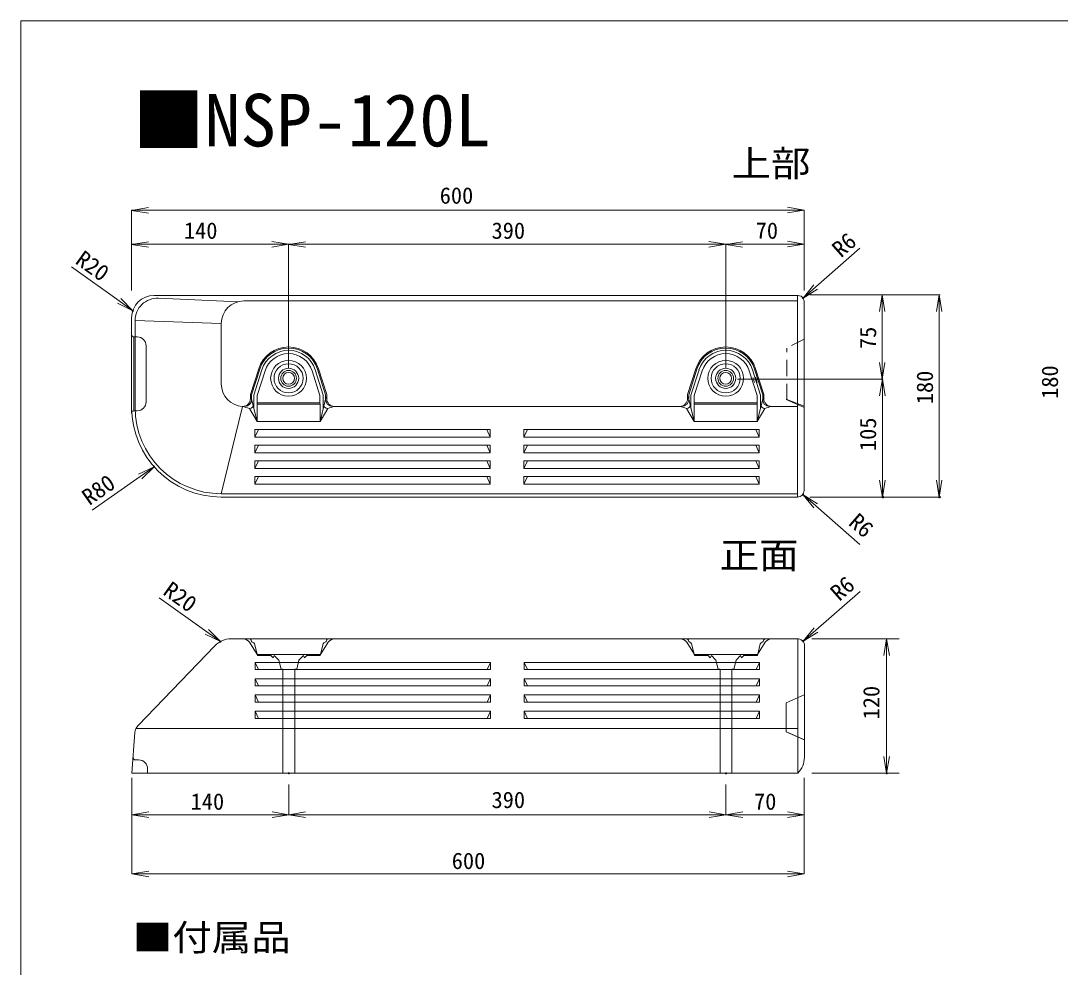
# Model space of a CAD drawing. Units: millimetres, scale not verified. Extents: x -1149 to 1219, y -822 to 858.
# Drawn here: x -1149 to -221, y 14 to 858 of the extents above; entities that cross this region are included whole.
import ezdxf
from ezdxf.enums import TextEntityAlignment as Align

# ---------------------------------------------------------------- set-up
doc = ezdxf.new("R2010")
doc.units = ezdxf.units.MM
doc.header["$LTSCALE"] = 8
doc.layers.add('0-0', color=7, linetype='Continuous', lineweight=18)
doc.styles.add('ＭＳ ゴシック', font='')
doc.styles.get('ＭＳ ゴシック').set_extended_font_data('MS Gothic')

msp = doc.modelspace()

# ---------------------------------------------------------------- linework, layer by layer
at = {"layer": '0-0'}
for p, q in [((-1148.775, 794.408), (-1148.775, -821.592)), ((-1049.851, 689.396), (-1049.851, 617.914)), ((-449.851, 689.396), (-1049.851, 689.396)), ((-449.851, 689.396), (-449.851, 617.914)), ((-1049.851, 658.996), (-1049.851, 617.914)), ((-909.851, 658.996), (-909.851, 548.654)), ((-519.851, 658.996), (-519.851, 548.654)), ((-449.851, 658.996), (-449.851, 617.914)), ((-439.565, 620.947), (-400.225, 655.46)), ((-1061.067, 608.468), (-1103.649, 638.891)), ((-455.851, 613.417), (-1029.851, 613.417)), ((-455.851, 433.417), (-455.851, 613.417)), ((-450.84, 611.055), (-439.565, 620.947)), ((-444.752, 613.914), (-379.482, 613.914)), ((-444.752, 613.914), (-328.644, 613.914)), ((-380.26, 613.914), (-380.26, 598.914)), ((-329.422, 613.914), (-329.422, 598.914)), ((-1048.862, 599.748), (-1061.067, 608.468)), ((-1025.986, 610.847), (-954.898, 607.77)), ((-455.851, 608.417), (-949.851, 608.417)), ((-449.851, 439.417), (-449.851, 607.417)), ((-380.26, 598.914), (-380.26, 553.654)), ((-329.422, 598.914), (-329.422, 448.417)), ((-1049.851, 513.417), (-1049.851, 593.417)), ((-1046.851, 513.417), (-1046.851, 590.866)), ((-1046.851, 590.866), (-969.851, 588.417)), ((-969.851, 588.417), (-969.851, 533.417)), ((-1049.851, 578.417), (-1049.851, 508.417)), ((-1049.851, 578.417), (-1049.851, 508.417)), ((-1044.901, 576.417), (-1047.851, 576.417)), ((-1047.851, 576.417), (-1047.851, 510.417)), ((-1036.901, 568.417), (-1036.901, 518.417)), ((-465.437, 566.304), (-465.437, 562.711)), ((-449.851, 574.364), (-461.291, 568.629)), ((-936.535, 547.899), (-943.851, 524.882)), ((-935.582, 547.596), (-942.851, 524.727)), ((-884.119, 547.596), (-876.851, 524.727)), ((-883.166, 547.899), (-875.851, 524.882)), ((-546.535, 547.899), (-553.851, 524.882)), ((-545.582, 547.596), (-552.851, 524.727)), ((-494.119, 547.596), (-486.851, 524.727)), ((-493.166, 547.899), (-485.851, 524.882)), ((-465.437, 555.807), (-465.437, 541.217)), ((-380.26, 538.654), (-380.26, 553.654)), ((-933.676, 546.99), (-940.851, 524.417)), ((-930.817, 546.081), (-937.851, 523.952)), ((-888.884, 546.081), (-881.851, 523.952)), ((-886.025, 546.99), (-878.851, 524.417)), ((-543.676, 546.99), (-550.851, 524.417)), ((-540.817, 546.081), (-547.851, 523.952)), ((-509.394, 538.654), (-380.08, 538.654)), ((-509.394, 538.654), (-379.9, 538.654)), ((-498.884, 546.081), (-491.851, 523.952)), ((-496.025, 546.99), (-488.851, 524.417)), ((-380.08, 538.654), (-380.08, 523.654)), ((-943.851, 521.417), (-943.851, 524.882)), ((-942.851, 520.417), (-942.851, 524.727)), ((-942.851, 520.721), (-937.984, 500.942)), ((-940.851, 512.592), (-940.851, 524.417)), ((-937.851, 517.417), (-937.851, 524.093)), ((-937.851, 517.417), (-937.851, 523.952)), ((-881.851, 517.417), (-881.851, 523.952)), ((-876.851, 520.721), (-881.717, 500.942)), ((-878.851, 512.592), (-878.851, 524.417)), ((-876.851, 520.417), (-876.851, 524.727)), ((-875.851, 521.417), (-875.851, 524.882)), ((-553.851, 521.417), (-553.851, 524.882)), ((-552.851, 520.417), (-552.851, 524.727)), ((-552.851, 520.721), (-547.984, 500.942)), ((-550.851, 512.592), (-550.851, 524.417)), ((-547.851, 517.417), (-547.851, 524.093)), ((-547.851, 517.417), (-547.851, 523.952)), ((-491.851, 517.417), (-491.851, 523.952)), ((-486.851, 520.721), (-491.717, 500.942)), ((-488.851, 512.592), (-488.851, 524.417)), ((-486.851, 520.417), (-486.851, 524.727)), ((-485.851, 521.417), (-485.851, 524.882)), ((-465.851, 520.417), (-449.851, 513.417)), ((-380.08, 523.654), (-380.08, 448.417)), ((-1044.901, 510.417), (-1047.851, 510.417)), ((-969.851, 436.417), (-950.851, 514.417)), ((-944.851, 512.592), (-937.984, 500.942)), ((-937.851, 517.417), (-937.984, 516.417)), ((-937.984, 516.417), (-881.717, 516.417)), ((-937.984, 500.942), (-937.984, 516.417)), ((-881.851, 517.417), (-937.851, 517.417)), ((-881.851, 517.417), (-881.717, 516.417)), ((-881.717, 500.942), (-881.717, 516.417)), ((-874.851, 512.592), (-881.717, 500.942)), ((-560.851, 514.417), (-868.851, 514.417)), ((-554.851, 512.592), (-547.984, 500.942)), ((-547.851, 517.417), (-547.984, 516.417)), ((-547.984, 516.417), (-491.717, 516.417)), ((-547.984, 500.942), (-547.984, 516.417)), ((-491.851, 517.417), (-547.851, 517.417)), ((-491.851, 517.417), (-491.717, 516.417)), ((-491.717, 500.942), (-491.717, 516.417)), ((-484.851, 512.592), (-491.717, 500.942)), ((-478.851, 514.417), (-455.851, 514.417)), ((-881.717, 500.942), (-937.984, 500.942)), ((-491.717, 500.942), (-547.984, 500.942)), ((-939.851, 486.948), (-939.851, 493.686)), ((-939.851, 493.686), (-729.851, 493.686)), ((-936.61, 493.686), (-939.851, 486.948)), ((-733.091, 493.686), (-729.851, 486.948)), ((-729.851, 486.948), (-729.851, 493.686)), ((-699.851, 486.948), (-699.851, 493.686)), ((-489.851, 493.686), (-699.851, 493.686)), ((-696.61, 493.686), (-699.851, 486.948)), ((-493.091, 493.686), (-489.851, 486.948)), ((-489.851, 486.948), (-489.851, 493.686)), ((-939.851, 486.948), (-729.851, 486.948)), ((-489.851, 486.948), (-699.851, 486.948)), ((-939.851, 472.992), (-939.851, 479.73)), ((-939.851, 479.73), (-729.851, 479.73)), ((-936.61, 479.73), (-939.851, 472.992)), ((-939.851, 472.992), (-729.851, 472.992)), ((-733.091, 479.73), (-729.851, 472.992)), ((-729.851, 472.992), (-729.851, 479.73)), ((-699.851, 472.992), (-699.851, 479.73)), ((-489.851, 479.73), (-699.851, 479.73)), ((-696.61, 479.73), (-699.851, 472.992)), ((-489.851, 472.992), (-699.851, 472.992)), ((-493.091, 479.73), (-489.851, 472.992)), ((-489.851, 472.992), (-489.851, 479.73)), ((-939.851, 459.036), (-939.851, 465.773)), ((-939.851, 465.773), (-729.851, 465.773)), ((-936.61, 465.773), (-939.851, 459.036)), ((-733.091, 465.773), (-729.851, 459.036)), ((-729.851, 459.036), (-729.851, 465.773)), ((-699.851, 459.036), (-699.851, 465.773)), ((-489.851, 465.773), (-699.851, 465.773)), ((-696.61, 465.773), (-699.851, 459.036)), ((-493.091, 465.773), (-489.851, 459.036)), ((-489.851, 459.036), (-489.851, 465.773)), ((-1029.907, 460.518), (-1042.185, 451.901)), ((-939.851, 459.036), (-729.851, 459.036)), ((-489.851, 459.036), (-699.851, 459.036)), ((-1042.185, 451.901), (-1085.02, 421.836)), ((-939.851, 445.08), (-939.851, 451.817)), ((-939.851, 451.817), (-729.851, 451.817)), ((-936.61, 451.817), (-939.851, 445.08)), ((-733.091, 451.817), (-729.851, 445.08)), ((-729.851, 445.08), (-729.851, 451.817)), ((-699.851, 445.08), (-699.851, 451.817)), ((-489.851, 451.817), (-699.851, 451.817)), ((-696.61, 451.817), (-699.851, 445.08)), ((-493.091, 451.817), (-489.851, 445.08)), ((-489.851, 445.08), (-489.851, 451.817)), ((-380.08, 433.417), (-380.08, 448.417)), ((-329.422, 433.417), (-329.422, 448.417)), ((-455.851, 436.417), (-969.851, 436.417)), ((-939.851, 445.08), (-729.851, 445.08)), ((-489.851, 445.08), (-699.851, 445.08)), ((-455.851, 439.327), (-455.851, 439.507)), ((-455.851, 433.417), (-969.851, 433.417)), ((-450.815, 435.473), (-439.511, 425.613)), ((-444.752, 433.417), (-379.302, 433.417)), ((-444.752, 433.417), (-328.644, 433.417)), ((-439.511, 425.613), (-400.074, 391.212)), ((-982.841, 313.208), (-1025.423, 343.631)), ((-439.325, 314.849), (-399.985, 349.363)), ((-970.636, 304.488), (-982.841, 313.208)), ((-455.611, 307), (-961.102, 307)), ((-455.611, 307), (-455.611, 187)), ((-450.6, 304.957), (-439.325, 314.849)), ((-442.944, 307), (-365.154, 307)), ((-376.273, 306.996), (-376.273, 291.996)), ((-1044.113, 229.595), (-975.511, 300.87)), ((-937.744, 293.016), (-944.611, 304.016)), ((-943.155, 305.648), (-942.834, 304.686)), ((-940.232, 302.501), (-937.611, 292.016)), ((-878.989, 302.501), (-881.611, 292.016)), ((-881.477, 293.016), (-874.611, 304.016)), ((-876.067, 305.648), (-876.387, 304.686)), ((-547.744, 293.016), (-554.611, 304.016)), ((-553.155, 305.648), (-552.834, 304.686)), ((-550.232, 302.501), (-547.611, 292.016)), ((-488.989, 302.501), (-491.611, 292.016)), ((-491.477, 293.016), (-484.611, 304.016)), ((-486.067, 305.648), (-486.387, 304.686)), ((-455.647, 301.053), (-455.467, 301.053)), ((-455.557, 300.963), (-455.557, 301.143)), ((-449.611, 301), (-449.611, 201.283)), ((-937.744, 293.016), (-881.477, 293.016)), ((-937.611, 292.016), (-925.611, 292.016)), ((-918.611, 288.016), (-922.611, 292.016)), ((-916.611, 280.016), (-918.611, 288.016)), ((-902.611, 280.016), (-900.611, 288.016)), ((-900.611, 288.016), (-896.611, 292.016)), ((-881.611, 292.016), (-893.611, 292.016)), ((-547.744, 293.016), (-491.477, 293.016)), ((-547.611, 292.016), (-535.611, 292.016)), ((-528.611, 288.016), (-532.611, 292.016)), ((-526.611, 280.016), (-528.611, 288.016)), ((-512.611, 280.016), (-510.611, 288.016)), ((-510.611, 288.016), (-506.611, 292.016)), ((-491.611, 292.016), (-503.611, 292.016)), ((-376.273, 291.996), (-376.273, 202.002)), ((-939.611, 285.905), (-939.611, 279.5)), ((-729.611, 279.5), (-939.611, 279.5)), ((-895.611, 286), (-923.611, 286)), ((-914.861, 280.016), (-916.611, 280.016)), ((-914.861, 187.016), (-914.861, 280.016)), ((-904.361, 280.016), (-902.611, 280.016)), ((-904.361, 187.016), (-904.361, 280.016)), ((-729.611, 285.905), (-732.611, 279.5)), ((-729.611, 285.905), (-729.611, 279.5)), ((-699.611, 285.905), (-699.611, 279.5)), ((-699.611, 285.905), (-696.611, 279.5)), ((-699.611, 279.5), (-489.611, 279.5)), ((-524.861, 280.016), (-526.611, 280.016)), ((-524.861, 187.016), (-524.861, 280.016)), ((-514.361, 280.016), (-512.611, 280.016)), ((-514.361, 187.016), (-514.361, 280.016)), ((-489.611, 285.905), (-489.611, 279.5)), ((-939.611, 271.405), (-939.611, 265)), ((-729.611, 271.405), (-732.611, 265)), ((-729.611, 271.405), (-729.611, 265)), ((-699.611, 271.405), (-699.611, 265)), ((-699.611, 271.405), (-696.611, 265)), ((-489.611, 271.405), (-489.611, 265)), ((-729.611, 265), (-939.611, 265)), ((-699.611, 265), (-489.611, 265)), ((-939.611, 256.905), (-939.611, 250.5)), ((-729.611, 250.5), (-939.611, 250.5)), ((-729.611, 256.905), (-732.611, 250.5)), ((-729.611, 256.905), (-729.611, 250.5)), ((-699.611, 256.905), (-699.611, 250.5)), ((-699.611, 256.905), (-696.611, 250.5)), ((-699.611, 250.5), (-489.611, 250.5)), ((-489.611, 256.905), (-489.611, 250.5)), ((-449.85, 257), (-465.85, 250)), ((-939.611, 242.405), (-939.611, 236)), ((-729.611, 242.405), (-732.611, 236)), ((-729.611, 242.405), (-729.611, 236)), ((-699.611, 242.405), (-699.611, 236)), ((-699.611, 242.405), (-696.611, 236)), ((-489.611, 242.405), (-489.611, 236)), ((-465.85, 250), (-465.85, 224)), ((-729.611, 236), (-939.611, 236)), ((-699.611, 236), (-489.611, 236)), ((-1049.611, 187), (-1046.88, 223.408)), ((-455.611, 227), (-1045.917, 227)), ((-465.85, 224), (-449.85, 217)), ((-465.611, 224), (-449.611, 217)), ((-1043.611, 199), (-1046.561, 199)), ((-376.273, 187.002), (-376.273, 202.002)), ((-455.611, 187), (-1049.611, 187)), ((-1035.611, 187), (-1035.611, 191)), ((-442.944, 187), (-365.154, 187)), ((-1049.611, 97.28), (-1049.611, 183)), ((-909.611, 149.989), (-909.611, 177.016)), ((-519.611, 149.989), (-519.611, 177.016)), ((-449.85, 149.989), (-449.85, 183)), ((-449.85, 97.28), (-449.85, 183)), ((-449.85, 149.989), (-519.611, 149.989)), ((-449.85, 97.28), (-1049.611, 97.28))]:
    msp.add_line(p, q, dxfattribs=at)
msp.add_lwpolyline([(-1148.775, -821.592), (1219.225, -821.592), (1219.225, 858.408), (-1148.775, 858.408)], close=True, dxfattribs=at)
for points in [[(-1148.775, 794.408), (-1148.775, -821.592), (1155.225, -821.592)], [(-1034.851, 686.716), (-1049.851, 689.216), (-1034.851, 691.716)], [(-464.851, 692.076), (-449.851, 689.576), (-464.851, 687.076)], [(-1034.851, 656.316), (-1049.851, 658.816), (-1034.851, 661.316)], [(-449.851, 658.996), (-519.851, 658.996), (-909.851, 658.996), (-1049.851, 658.996)], [(-924.851, 661.496), (-909.851, 658.996), (-924.851, 656.496)], [(-894.851, 656.316), (-909.851, 658.816), (-894.851, 661.316)], [(-534.851, 661.496), (-519.851, 658.996), (-534.851, 656.496)], [(-504.851, 656.316), (-519.851, 658.816), (-504.851, 661.316)], [(-464.851, 661.676), (-449.851, 659.176), (-464.851, 656.676)], [(-437.916, 619.068), (-450.84, 611.055), (-441.213, 622.826)], [(-382.76, 598.914), (-380.26, 613.914), (-377.76, 598.914)], [(-331.922, 598.914), (-329.422, 613.914), (-326.922, 598.914)], [(-1059.613, 610.502), (-1048.862, 599.748), (-1062.52, 606.434)], [(-377.76, 553.654), (-380.26, 538.654), (-382.76, 553.654)], [(-495.668, 540.257), (-495.443, 539.621), (-495.226, 538.984), (-495.016, 538.346), (-494.813, 537.709), (-494.617, 537.072), (-494.428, 536.436), (-494.245, 535.802)], [(-493.153, 540.403), (-492.952, 539.742), (-492.758, 539.081), (-492.572, 538.42), (-492.394, 537.76), (-492.223, 537.101), (-492.06, 536.443), (-491.904, 535.788)], [(-382.58, 523.654), (-380.08, 538.654), (-377.58, 523.654)], [(-465.437, 534.423), (-465.437, 520.608), (-449.851, 514.537)], [(-1043.621, 453.947), (-1029.907, 460.518), (-1040.749, 449.855)], [(-377.58, 448.417), (-380.08, 433.417), (-382.58, 448.417)], [(-326.922, 448.417), (-329.422, 433.417), (-331.922, 448.417)], [(-441.155, 423.729), (-450.815, 435.473), (-437.868, 427.497)], [(-437.676, 312.97), (-450.6, 304.957), (-440.973, 316.729)], [(-981.387, 315.242), (-970.636, 304.488), (-984.294, 311.174)], [(-378.773, 291.996), (-376.273, 306.996), (-373.773, 291.996)], [(-925.611, 292.016), (-923.611, 290.016), (-922.611, 292.016)], [(-888.611, 292.016), (-893.611, 292.016), (-895.611, 290.016), (-896.611, 292.016)], [(-535.611, 292.016), (-533.611, 290.016), (-532.611, 292.016)], [(-498.611, 292.016), (-503.611, 292.016), (-505.611, 290.016), (-506.611, 292.016)], [(-729.611, 285.905), (-939.611, 285.905), (-936.611, 279.5)], [(-699.611, 285.905), (-489.611, 285.905), (-492.611, 279.5)], [(-729.611, 271.405), (-939.611, 271.405), (-936.611, 265)], [(-699.611, 271.405), (-489.611, 271.405), (-492.611, 265)], [(-729.611, 256.905), (-939.611, 256.905), (-936.611, 250.5)], [(-699.611, 256.905), (-489.611, 256.905), (-492.611, 250.5)], [(-729.611, 242.405), (-939.611, 242.405), (-936.611, 236)], [(-699.611, 242.405), (-489.611, 242.405), (-492.611, 236)], [(-373.773, 202.002), (-376.273, 187.002), (-378.773, 202.002)], [(-519.611, 149.989), (-909.611, 149.989), (-1049.611, 149.989), (-1049.611, 183)], [(-1034.611, 147.489), (-1049.611, 149.989), (-1034.611, 152.489)], [(-924.611, 152.489), (-909.611, 149.989), (-924.611, 147.489)], [(-894.611, 147.489), (-909.611, 149.989), (-894.611, 152.489)], [(-534.611, 152.489), (-519.611, 149.989), (-534.611, 147.489)], [(-504.611, 147.489), (-519.611, 149.989), (-504.611, 152.489)], [(-464.85, 152.489), (-449.85, 149.989), (-464.85, 147.489)], [(-1034.611, 94.78), (-1049.611, 97.28), (-1034.611, 99.78)], [(-464.85, 99.78), (-449.85, 97.28), (-464.85, 94.78)]]:
    msp.add_lwpolyline(points, dxfattribs=at)
for centre, radius in [((-450.84, 611.055), 0.5), ((-1048.862, 599.748), 0.5), ((-909.851, 539.417), 16), ((-909.851, 539.417), 13), ((-909.851, 539.417), 9), ((-519.851, 539.417), 16), ((-519.851, 539.417), 13), ((-519.851, 539.417), 9), ((-909.851, 539.417), 7), ((-909.851, 539.417), 5.25), ((-519.851, 539.417), 7), ((-519.851, 539.417), 5.25), ((-380.26, 538.654), 0.5), ((-1029.907, 460.518), 0.5), ((-450.815, 435.473), 0.5), ((-380.08, 433.417), 0.5), ((-379.482, 433.417), 0.5), ((-329.422, 433.417), 0.5), ((-328.824, 433.417), 0.5), ((-970.636, 304.488), 0.5), ((-450.6, 304.957), 0.5), ((-909.611, 187.016), 0.5), ((-909.611, 187.016), 0.5), ((-519.611, 187.016), 0.5), ((-519.611, 187.016), 0.5), ((-376.273, 187.002), 0.5)]:
    msp.add_circle(centre, radius, dxfattribs=at)
for centre, radius, start, end in [((-1029.851, 593.417), 20, 90, 180), ((-455.797, 607.47), 6, 352.33411, 97.59213), ((-1026.851, 590.866), 20, 87.52121, 180), ((-949.851, 588.417), 20, 90, 180), ((-1047.851, 578.417), 2, 180, 270), ((-1044.901, 568.417), 8, 0, 90), ((-909.851, 539.417), 28, 17.63233, 162.36766), ((-909.851, 539.417), 27, 17.63234, 162.36766), ((-519.851, 539.417), 28, 17.63233, 162.36766), ((-519.851, 539.417), 27, 17.63234, 162.36766), ((-909.851, 539.417), 25, 17.63234, 162.36766), ((-909.851, 539.417), 22, 17.63233, 162.36767), ((-519.851, 539.417), 25, 17.63234, 162.36766), ((-519.851, 539.417), 22, 17.63233, 162.36767), ((-949.851, 534.392), 20, 180, 267.13401), ((-950.851, 521.417), 7, 270, 0), ((-948.851, 520.417), 6, 270, 0), ((-948.704, 519.437), 5.992, 12.37114, 35.91361), ((-870.851, 520.417), 6, 180, 270), ((-870.997, 519.437), 5.992, 144.08639, 167.62886), ((-868.851, 521.417), 7, 180, 270), ((-560.851, 521.417), 7, 270, 0), ((-558.851, 520.417), 6, 270, 0), ((-558.704, 519.437), 5.992, 12.37114, 35.91361), ((-480.851, 520.417), 6, 180, 270), ((-480.997, 519.437), 5.992, 144.08639, 167.62886), ((-478.851, 521.417), 7, 180, 270), ((-969.851, 513.417), 80, 180, 270), ((-1047.851, 508.417), 2, 90, 180), ((-1047.851, 508.417), 2, 90, 180), ((-969.851, 513.417), 77, 180, 270), ((-1044.901, 518.417), 8, 270, 0), ((-926.018, 585.298), 75.105, 250.69233, 255.47794), ((-944.851, 516.592), 4, 270, 0), ((-874.851, 516.592), 4, 180, 270), ((-893.684, 585.298), 75.105, 284.52206, 289.30767), ((-536.018, 585.298), 75.105, 250.69233, 255.47794), ((-554.851, 516.592), 4, 270, 0), ((-484.851, 516.592), 4, 180, 270), ((-503.684, 585.298), 75.105, 284.52206, 289.30767), ((-455.851, 439.417), 6, 270, 0), ((-961.102, 287), 20, 90, 136.09469), ((-950.559, 299.62), 7.396, 36.46849, 90.40141), ((-945.052, 305.016), 2, 18.43495, 90), ((-874.169, 305.016), 2, 90, 161.56505), ((-868.663, 299.62), 7.396, 89.5986, 143.53151), ((-560.559, 299.62), 7.396, 36.46849, 90.40141), ((-555.052, 305.016), 2, 18.43495, 90), ((-484.169, 305.016), 2, 90, 161.56505), ((-478.663, 299.62), 7.396, 89.5986, 143.53151), ((-455.557, 301.053), 6, 352.33411, 97.59213), ((-941.885, 305.002), 1, 198.43495, 264.51232), ((-942.172, 302.016), 2, 14.03624, 84.51232), ((-877.049, 302.016), 2, 95.48768, 165.96376), ((-877.336, 305.002), 1, 275.48768, 341.56505), ((-551.885, 305.002), 1, 198.43495, 264.51232), ((-552.172, 302.016), 2, 14.03624, 84.51232), ((-487.049, 302.016), 2, 95.48768, 165.96376), ((-487.336, 305.002), 1, 275.48768, 341.56505), ((-1036.908, 222.661), 10, 136.09469, 175.71085), ((-1046.561, 201), 2, 180, 270), ((-1043.611, 191), 8, 0, 90), ((-469.611, 201.283), 20, 314.427, 0)]:
    msp.add_arc(centre, radius, start, end, dxfattribs=at)

# ---------------------------------------------------------------- texts
at = {"layer": '0-0', "style": 'ＭＳ ゴシック'}
msp.add_text('■NSP-120L', height=46.92, dxfattribs=at).set_placement((-1048.772, 732.235), align=Align.BOTTOM_LEFT)
at = {"layer": '0-0', "style": 'ＭＳ ゴシック', "width": 1.1}
for s, p in [('上部', (-514.62, 712.382)), ('正面', (-525.173, 362.768)), ('■付属品', (-1048.774, 21.786))]:
    msp.add_text(s, height=23.46, dxfattribs=at).set_placement(p, align=Align.BOTTOM_LEFT)
at = {"layer": '0-0', "color": 4, "style": 'ＭＳ ゴシック'}
for s, p in [('600', (-775.003, 690.829)), ('140', (-1003.214, 659.506)), ('390', (-728.764, 659.506)), ('70', (-493.095, 659.506)), ('140', (-997.247, 150.104)), ('390', (-728.764, 151.596)), ('70', (-494.587, 150.104)), ('600', (-764.284, 97.195))]:
    msp.add_text(s, height=14.66, dxfattribs=at).set_placement(p, align=Align.BOTTOM_LEFT)
for s, rotation, p in [('R6', 41.261, (-414.042, 643.098)), ('R20', 324.456, (-1103.649, 638.891)), ('75', 90, (-381.227, 565.537)), ('180', 90, (-218.96, 521.07)), ('180', 90, (-330.514, 516.315)), ('105', 90, (-381.227, 474.551)), ('R80', 35.064, (-1085.02, 421.836)), ('R6', 318.902, (-414.042, 405.938)), ('R6', 41.261, (-415.533, 336.551)), ('R20', 324.456, (-1025.423, 343.631)), ('120', 90, (-378.244, 235.124))]:
    msp.add_text(s, height=14.66, rotation=rotation, dxfattribs=at).set_placement(p, align=Align.BOTTOM_LEFT)

doc.saveas('drawing.dxf')
